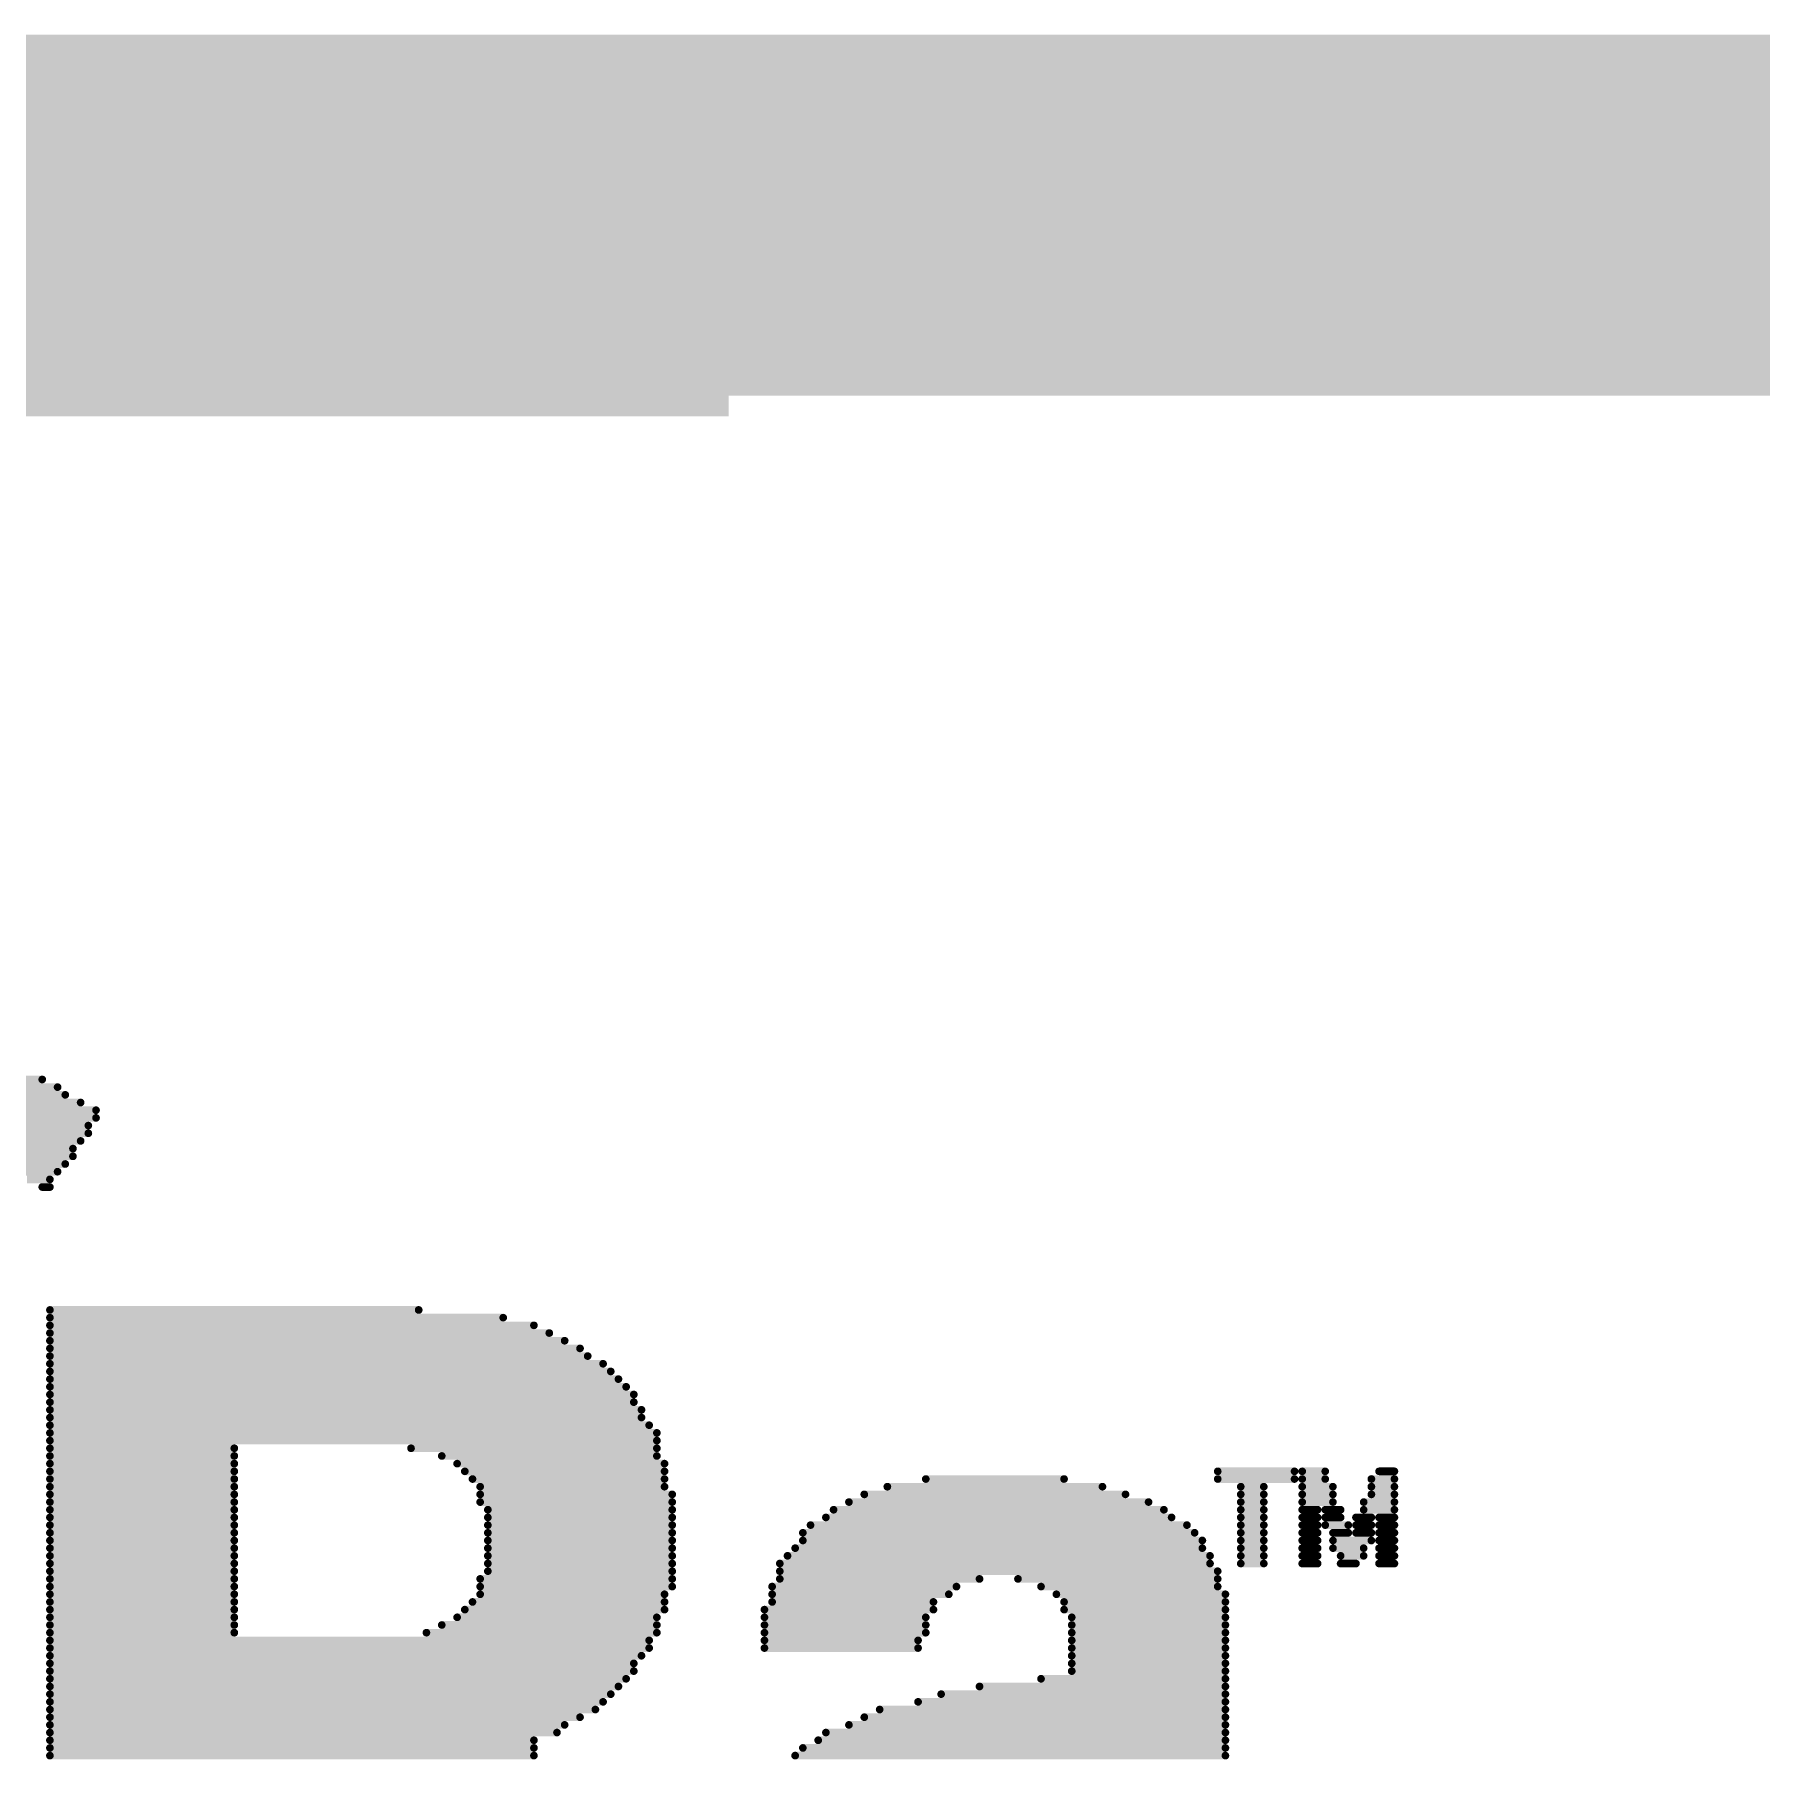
# Model space of a CAD drawing. Header units: inches. Extents: x -103 to 137, y -40 to 49.
# Drawn here: x -33.4 to -27.69, y -15.04 to -9.34 of the extents above; entities that cross this region are included whole.
import ezdxf

# ---------------------------------------------------------------- set-up
doc = ezdxf.new("R2010")
doc.units = ezdxf.units.IN
doc.header["$MEASUREMENT"] = 0
for name, color, linetype in [('TopOverlay', 2, 'Continuous'), ('TopPaste', 8, 'Continuous'), ('TopSolder', 216, 'Continuous')]:
    doc.layers.add(name, color=color, linetype=linetype)

# ---------------------------------------------------------------- blocks, each defined once
blk = doc.blocks.new('HP5210_6')
at = {"layer": 'TopPaste'}
blk.add_solid([(-0.10236, -0.01969), (0.10236, -0.01969), (-0.10236, 0.01969), (0.10236, 0.01969)], dxfattribs=at)
at = {"layer": 'TopSolder'}
blk.add_solid([(-0.10636, -0.02369), (0.10636, -0.02369), (-0.10636, 0.02369), (0.10636, 0.02369)], dxfattribs=at)

msp = doc.modelspace()

# ---------------------------------------------------------------- linework, layer by layer
at = {"layer": 'TopOverlay', "const_width": 0.0254}
for points in [[(-34.313, -12.7962), (-33.3732, -12.7962)], [(-34.186, -12.8216), (-33.3224, -12.8216)], [(-34.059, -12.847), (-33.297, -12.847)], [(-33.9828, -12.8724), (-33.2462, -12.8724)], [(-33.9066, -12.8978), (-33.1954, -12.8978)], [(-33.8304, -12.9232), (-33.1954, -12.9232)], [(-33.7542, -12.9486), (-33.2208, -12.9486)], [(-33.7034, -12.974), (-33.2208, -12.974)], [(-33.6526, -12.9994), (-33.2462, -12.9994)], [(-33.6018, -13.0248), (-33.2716, -13.0248)], [(-33.551, -13.0502), (-33.2716, -13.0502)], [(-33.5002, -13.0756), (-33.297, -13.0756)], [(-33.4494, -13.101), (-33.3224, -13.101)], [(-33.424, -13.1264), (-33.3478, -13.1264)], [(-33.3732, -13.1518), (-33.3478, -13.1518)], [(-33.3478, -13.5582), (-32.1286, -13.5582)], [(-33.3478, -13.5836), (-31.8492, -13.5836)], [(-33.3478, -13.609), (-31.7476, -13.609)], [(-33.3478, -13.6344), (-31.6968, -13.6344)], [(-33.3478, -13.6598), (-31.646, -13.6598)], [(-33.3478, -13.6852), (-31.5952, -13.6852)], [(-33.3478, -13.7106), (-31.5698, -13.7106)], [(-33.3478, -13.736), (-31.519, -13.736)], [(-33.3478, -13.7614), (-31.4936, -13.7614)], [(-33.3478, -13.7868), (-31.4682, -13.7868)], [(-33.3478, -13.8122), (-31.4428, -13.8122)], [(-33.3478, -13.8376), (-31.4174, -13.8376)], [(-33.3478, -13.863), (-31.4174, -13.863)], [(-33.3478, -13.8884), (-31.392, -13.8884)], [(-33.3478, -13.9138), (-31.392, -13.9138)], [(-33.3478, -13.9392), (-31.3666, -13.9392)], [(-33.3478, -13.9646), (-31.3412, -13.9646)], [(-33.3478, -13.99), (-31.3412, -13.99)], [(-33.3478, -14.0154), (-32.7382, -14.0154)], [(-33.3478, -14.0408), (-32.7382, -14.0408)], [(-32.154, -14.0154), (-31.3412, -14.0154)], [(-32.0524, -14.0408), (-31.3412, -14.0408)], [(-33.3478, -14.0662), (-32.7382, -14.0662)], [(-33.3478, -14.0916), (-32.7382, -14.0916)], [(-32.0016, -14.0662), (-31.3158, -14.0662)], [(-31.9762, -14.0916), (-31.3158, -14.0916)], [(-29.487, -14.0916), (-29.233, -14.0916)], [(-29.2076, -14.0916), (-29.1314, -14.0916)], [(-28.9536, -14.0916), (-28.9028, -14.0916)], [(-33.3478, -14.117), (-32.7382, -14.117)], [(-33.3478, -14.1424), (-32.7382, -14.1424)], [(-33.3478, -14.1678), (-32.7382, -14.1678)], [(-31.9508, -14.117), (-31.3158, -14.117)], [(-31.9254, -14.1424), (-31.3158, -14.1424)], [(-31.9254, -14.1678), (-31.2904, -14.1678)], [(-30.6554, -14.1678), (-29.7918, -14.1678)], [(-30.5792, -14.1424), (-29.868, -14.1424)], [(-30.4522, -14.117), (-29.995, -14.117)], [(-29.487, -14.117), (-29.233, -14.117)], [(-29.4108, -14.1424), (-29.3346, -14.1424)], [(-29.4108, -14.1678), (-29.3346, -14.1678)], [(-29.2076, -14.117), (-29.1314, -14.117)], [(-29.2076, -14.1424), (-29.106, -14.1424)], [(-29.2076, -14.1678), (-29.106, -14.1678)], [(-28.979, -14.117), (-28.9028, -14.117)], [(-28.979, -14.1424), (-28.9028, -14.1424)], [(-28.979, -14.1678), (-28.9028, -14.1678)], [(-33.3478, -14.1932), (-32.7382, -14.1932)], [(-33.3478, -14.2186), (-32.7382, -14.2186)], [(-31.9254, -14.1932), (-31.2904, -14.1932)], [(-31.9, -14.2186), (-31.2904, -14.2186)], [(-30.757, -14.2186), (-29.6648, -14.2186)], [(-30.7062, -14.1932), (-29.7156, -14.1932)], [(-29.4108, -14.1932), (-29.3346, -14.1932)], [(-29.4108, -14.2186), (-29.3346, -14.2186)], [(-29.2076, -14.1932), (-29.106, -14.1932)], [(-29.2076, -14.2186), (-29.1568, -14.2186)], [(-29.1314, -14.2186), (-29.0806, -14.2186)], [(-29.0044, -14.1932), (-28.9028, -14.1932)], [(-29.0044, -14.2186), (-28.9028, -14.2186)], [(-33.3478, -14.244), (-32.7382, -14.244)], [(-33.3478, -14.2694), (-32.7382, -14.2694)], [(-31.9, -14.244), (-31.2904, -14.244)], [(-31.9, -14.2694), (-31.2904, -14.2694)], [(-30.8332, -14.2694), (-29.5886, -14.2694)], [(-30.7824, -14.244), (-29.6394, -14.244)], [(-29.4108, -14.244), (-29.3346, -14.244)], [(-29.4108, -14.2694), (-29.3346, -14.2694)], [(-29.2076, -14.244), (-29.1568, -14.244)], [(-29.2076, -14.2694), (-29.1568, -14.2694)], [(-29.1314, -14.244), (-29.0806, -14.244)], [(-29.1314, -14.2694), (-29.0552, -14.2694)], [(-29.0298, -14.244), (-28.979, -14.244)], [(-29.0298, -14.2694), (-28.979, -14.2694)], [(-28.9536, -14.244), (-28.9028, -14.244)], [(-28.9536, -14.2694), (-28.9028, -14.2694)], [(-33.3478, -14.2948), (-32.7382, -14.2948)], [(-33.3478, -14.3202), (-32.7382, -14.3202)], [(-31.9, -14.2948), (-31.2904, -14.2948)], [(-31.9, -14.3202), (-31.2904, -14.3202)], [(-30.8586, -14.2948), (-29.5632, -14.2948)], [(-30.8586, -14.3202), (-29.5378, -14.3202)], [(-29.4108, -14.2948), (-29.3346, -14.2948)], [(-29.4108, -14.3202), (-29.3346, -14.3202)], [(-29.2076, -14.2948), (-29.1568, -14.2948)], [(-29.2076, -14.3202), (-29.1568, -14.3202)], [(-29.106, -14.2948), (-29.0552, -14.2948)], [(-29.106, -14.3202), (-28.979, -14.3202)], [(-29.0298, -14.2948), (-28.979, -14.2948)], [(-28.9536, -14.2948), (-28.9028, -14.2948)], [(-28.9536, -14.3202), (-28.9028, -14.3202)], [(-33.3478, -14.3456), (-32.7382, -14.3456)], [(-33.3478, -14.371), (-32.7382, -14.371)], [(-33.3478, -14.3964), (-32.7382, -14.3964)], [(-31.9, -14.3456), (-31.2904, -14.3456)], [(-31.9, -14.371), (-31.2904, -14.371)], [(-31.9, -14.3964), (-31.2904, -14.3964)], [(-30.9348, -14.3964), (-29.5124, -14.3964)], [(-30.9094, -14.371), (-29.5124, -14.371)], [(-30.884, -14.3456), (-29.5378, -14.3456)], [(-29.4108, -14.3456), (-29.3346, -14.3456)], [(-29.4108, -14.371), (-29.3346, -14.371)], [(-29.4108, -14.3964), (-29.3346, -14.3964)], [(-29.2076, -14.3456), (-29.1568, -14.3456)], [(-29.2076, -14.371), (-29.1568, -14.371)], [(-29.2076, -14.3964), (-29.1568, -14.3964)], [(-29.106, -14.3456), (-29.0044, -14.3456)], [(-29.0806, -14.371), (-29.0044, -14.371)], [(-29.0806, -14.3964), (-29.0298, -14.3964)], [(-28.9536, -14.3456), (-28.9028, -14.3456)], [(-28.9536, -14.371), (-28.9028, -14.371)], [(-28.9536, -14.3964), (-28.9028, -14.3964)], [(-33.3478, -14.4218), (-32.7382, -14.4218)], [(-33.3478, -14.4472), (-32.7382, -14.4472)], [(-31.9254, -14.4472), (-31.2904, -14.4472)], [(-31.9, -14.4218), (-31.2904, -14.4218)], [(-30.9348, -14.4218), (-29.487, -14.4218)], [(-30.9348, -14.4472), (-30.2744, -14.4472)], [(-30.1474, -14.4472), (-29.487, -14.4472)], [(-33.3478, -14.4726), (-32.7382, -14.4726)], [(-33.3478, -14.498), (-32.7382, -14.498)], [(-31.9254, -14.4726), (-31.2904, -14.4726)], [(-31.9254, -14.498), (-31.3158, -14.498)], [(-30.9602, -14.4726), (-30.3506, -14.4726)], [(-30.9602, -14.498), (-30.376, -14.498)], [(-30.0712, -14.4726), (-29.487, -14.4726)], [(-30.0204, -14.498), (-29.4616, -14.498)], [(-33.3478, -14.5234), (-32.7382, -14.5234)], [(-33.3478, -14.5488), (-32.7382, -14.5488)], [(-31.9762, -14.5488), (-31.3158, -14.5488)], [(-31.9508, -14.5234), (-31.3158, -14.5234)], [(-30.9856, -14.5488), (-30.4268, -14.5488)], [(-30.9602, -14.5234), (-30.4268, -14.5234)], [(-29.995, -14.5234), (-29.4616, -14.5234)], [(-29.995, -14.5488), (-29.4616, -14.5488)], [(-33.3478, -14.5742), (-32.7382, -14.5742)], [(-33.3478, -14.5996), (-32.7382, -14.5996)], [(-33.3478, -14.625), (-32.7382, -14.625)], [(-32.1032, -14.625), (-31.3412, -14.625)], [(-32.0524, -14.5996), (-31.3412, -14.5996)], [(-32.0016, -14.5742), (-31.3412, -14.5742)], [(-30.9856, -14.5742), (-30.4522, -14.5742)], [(-30.9856, -14.5996), (-30.4522, -14.5996)], [(-30.9856, -14.625), (-30.4522, -14.625)], [(-29.9696, -14.5742), (-29.4616, -14.5742)], [(-29.9696, -14.5996), (-29.4616, -14.5996)], [(-29.9696, -14.625), (-29.4616, -14.625)], [(-33.3478, -14.6504), (-31.3666, -14.6504)], [(-33.3478, -14.6758), (-31.3666, -14.6758)], [(-30.9856, -14.6504), (-30.4776, -14.6504)], [(-30.9856, -14.6758), (-30.4776, -14.6758)], [(-29.9696, -14.6504), (-29.4616, -14.6504)], [(-29.9696, -14.6758), (-29.4616, -14.6758)], [(-33.3478, -14.7012), (-31.392, -14.7012)], [(-33.3478, -14.7266), (-31.4174, -14.7266)], [(-29.9696, -14.7012), (-29.4616, -14.7012)], [(-29.9696, -14.7266), (-29.4616, -14.7266)], [(-33.3478, -14.752), (-31.4174, -14.752)], [(-33.3478, -14.7774), (-31.4428, -14.7774)], [(-30.0712, -14.7774), (-29.4616, -14.7774)], [(-29.9696, -14.752), (-29.4616, -14.752)], [(-33.3478, -14.8028), (-31.4682, -14.8028)], [(-33.3478, -14.8282), (-31.4936, -14.8282)], [(-33.3478, -14.8536), (-31.519, -14.8536)], [(-30.4776, -14.8536), (-29.4616, -14.8536)], [(-30.4014, -14.8282), (-29.4616, -14.8282)], [(-30.2744, -14.8028), (-29.4616, -14.8028)], [(-33.3478, -14.879), (-31.5444, -14.879)], [(-33.3478, -14.9044), (-31.5952, -14.9044)], [(-30.6554, -14.9044), (-29.4616, -14.9044)], [(-30.6046, -14.879), (-29.4616, -14.879)], [(-33.3478, -14.9298), (-31.646, -14.9298)], [(-33.3478, -14.9552), (-31.6714, -14.9552)], [(-30.7824, -14.9552), (-29.4616, -14.9552)], [(-30.7062, -14.9298), (-29.4616, -14.9298)], [(-33.3478, -14.9806), (-31.7476, -14.9806)], [(-33.3478, -15.006), (-31.7476, -15.006)], [(-30.8586, -15.006), (-29.4616, -15.006)], [(-30.8078, -14.9806), (-29.4616, -14.9806)], [(-33.3478, -15.0314), (-31.7476, -15.0314)], [(-30.884, -15.0314), (-29.4616, -15.0314)]]:
    msp.add_lwpolyline(points, dxfattribs=at)
at = {"layer": 'TopOverlay', "const_width": 0.0127}
for points in [[(-33.3795, -12.7962, 1), (-33.3668, -12.7962, 1)], [(-33.3287, -12.8216, 1), (-33.316, -12.8216, 1)], [(-33.3033, -12.847, 1), (-33.2906, -12.847, 1)], [(-33.2525, -12.8724, 1), (-33.2398, -12.8724, 1)], [(-33.2017, -12.8978, 1), (-33.189, -12.8978, 1)], [(-33.2271, -12.9486, 1), (-33.2144, -12.9486, 1)], [(-33.2017, -12.9232, 1), (-33.189, -12.9232, 1)], [(-33.2779, -13.0248, 1), (-33.2652, -13.0248, 1)], [(-33.2525, -12.9994, 1), (-33.2398, -12.9994, 1)], [(-33.2271, -12.974, 1), (-33.2144, -12.974, 1)], [(-33.3033, -13.0756, 1), (-33.2906, -13.0756, 1)], [(-33.2779, -13.0502, 1), (-33.2652, -13.0502, 1)], [(-33.3541, -13.1264, 1), (-33.3414, -13.1264, 1)], [(-33.3287, -13.101, 1), (-33.316, -13.101, 1)], [(-33.3795, -13.1518, 1), (-33.3668, -13.1518, 1)], [(-33.3541, -13.1518, 1), (-33.3414, -13.1518, 1)], [(-33.3541, -13.5582, 1), (-33.3414, -13.5582, 1)], [(-33.3541, -13.5836, 1), (-33.3414, -13.5836, 1)], [(-32.135, -13.5582, 1), (-32.1222, -13.5582, 1)], [(-31.8555, -13.5836, 1), (-31.8428, -13.5836, 1)], [(-33.3541, -13.609, 1), (-33.3414, -13.609, 1)], [(-33.3541, -13.6344, 1), (-33.3414, -13.6344, 1)], [(-31.7539, -13.609, 1), (-31.7412, -13.609, 1)], [(-31.7031, -13.6344, 1), (-31.6904, -13.6344, 1)], [(-33.3541, -13.6598, 1), (-33.3414, -13.6598, 1)], [(-33.3541, -13.6852, 1), (-33.3414, -13.6852, 1)], [(-33.3541, -13.7106, 1), (-33.3414, -13.7106, 1)], [(-31.6523, -13.6598, 1), (-31.6396, -13.6598, 1)], [(-31.6015, -13.6852, 1), (-31.5888, -13.6852, 1)], [(-31.5761, -13.7106, 1), (-31.5634, -13.7106, 1)], [(-33.3541, -13.736, 1), (-33.3414, -13.736, 1)], [(-33.3541, -13.7614, 1), (-33.3414, -13.7614, 1)], [(-31.5253, -13.736, 1), (-31.5126, -13.736, 1)], [(-31.4999, -13.7614, 1), (-31.4872, -13.7614, 1)], [(-33.3541, -13.7868, 1), (-33.3414, -13.7868, 1)], [(-33.3541, -13.8122, 1), (-33.3414, -13.8122, 1)], [(-31.4745, -13.7868, 1), (-31.4618, -13.7868, 1)], [(-31.4491, -13.8122, 1), (-31.4364, -13.8122, 1)], [(-33.3541, -13.8376, 1), (-33.3414, -13.8376, 1)], [(-33.3541, -13.863, 1), (-33.3414, -13.863, 1)], [(-31.4237, -13.8376, 1), (-31.411, -13.8376, 1)], [(-31.4237, -13.863, 1), (-31.411, -13.863, 1)], [(-33.3541, -13.8884, 1), (-33.3414, -13.8884, 1)], [(-33.3541, -13.9138, 1), (-33.3414, -13.9138, 1)], [(-33.3541, -13.9392, 1), (-33.3414, -13.9392, 1)], [(-31.3983, -13.8884, 1), (-31.3856, -13.8884, 1)], [(-31.3983, -13.9138, 1), (-31.3856, -13.9138, 1)], [(-31.3729, -13.9392, 1), (-31.3602, -13.9392, 1)], [(-33.3541, -13.9646, 1), (-33.3414, -13.9646, 1)], [(-33.3541, -13.99, 1), (-33.3414, -13.99, 1)], [(-31.3475, -13.9646, 1), (-31.3348, -13.9646, 1)], [(-31.3475, -13.99, 1), (-31.3348, -13.99, 1)], [(-33.3541, -14.0154, 1), (-33.3414, -14.0154, 1)], [(-33.3541, -14.0408, 1), (-33.3414, -14.0408, 1)], [(-32.7445, -14.0154, 1), (-32.7318, -14.0154, 1)], [(-32.7445, -14.0408, 1), (-32.7318, -14.0408, 1)], [(-32.1603, -14.0154, 1), (-32.1476, -14.0154, 1)], [(-32.0587, -14.0408, 1), (-32.046, -14.0408, 1)], [(-31.3475, -14.0154, 1), (-31.3348, -14.0154, 1)], [(-31.3475, -14.0408, 1), (-31.3348, -14.0408, 1)], [(-33.3541, -14.0662, 1), (-33.3414, -14.0662, 1)], [(-33.3541, -14.0916, 1), (-33.3414, -14.0916, 1)], [(-32.7445, -14.0662, 1), (-32.7318, -14.0662, 1)], [(-32.7445, -14.0916, 1), (-32.7318, -14.0916, 1)], [(-32.0079, -14.0662, 1), (-31.9952, -14.0662, 1)], [(-31.9825, -14.0916, 1), (-31.9698, -14.0916, 1)], [(-31.3221, -14.0662, 1), (-31.3094, -14.0662, 1)], [(-31.3221, -14.0916, 1), (-31.3094, -14.0916, 1)], [(-29.4933, -14.0916, 1), (-29.4807, -14.0916, 1)], [(-29.2393, -14.0916, 1), (-29.2266, -14.0916, 1)], [(-29.214, -14.0916, 1), (-29.2013, -14.0916, 1)], [(-29.1377, -14.0916, 1), (-29.1251, -14.0916, 1)], [(-28.9599, -14.0916, 1), (-28.9473, -14.0916, 1)], [(-28.9092, -14.0916, 1), (-28.8965, -14.0916, 1)], [(-33.3541, -14.117, 1), (-33.3414, -14.117, 1)], [(-33.3541, -14.1424, 1), (-33.3414, -14.1424, 1)], [(-33.3541, -14.1678, 1), (-33.3414, -14.1678, 1)], [(-32.7445, -14.117, 1), (-32.7318, -14.117, 1)], [(-32.7445, -14.1424, 1), (-32.7318, -14.1424, 1)], [(-32.7445, -14.1678, 1), (-32.7318, -14.1678, 1)], [(-31.9571, -14.117, 1), (-31.9444, -14.117, 1)], [(-31.9317, -14.1424, 1), (-31.919, -14.1424, 1)], [(-31.9317, -14.1678, 1), (-31.919, -14.1678, 1)], [(-31.3221, -14.117, 1), (-31.3094, -14.117, 1)], [(-31.3221, -14.1424, 1), (-31.3094, -14.1424, 1)], [(-31.2967, -14.1678, 1), (-31.284, -14.1678, 1)], [(-30.6618, -14.1678, 1), (-30.649, -14.1678, 1)], [(-30.5856, -14.1424, 1), (-30.5728, -14.1424, 1)], [(-30.4585, -14.117, 1), (-30.4458, -14.117, 1)], [(-30.0013, -14.117, 1), (-29.9886, -14.117, 1)], [(-29.8743, -14.1424, 1), (-29.8617, -14.1424, 1)], [(-29.7981, -14.1678, 1), (-29.7855, -14.1678, 1)], [(-29.4933, -14.117, 1), (-29.4807, -14.117, 1)], [(-29.4171, -14.1424, 1), (-29.4045, -14.1424, 1)], [(-29.4171, -14.1678, 1), (-29.4045, -14.1678, 1)], [(-29.3409, -14.1424, 1), (-29.3283, -14.1424, 1)], [(-29.3409, -14.1678, 1), (-29.3283, -14.1678, 1)], [(-29.2393, -14.117, 1), (-29.2266, -14.117, 1)], [(-29.214, -14.117, 1), (-29.2013, -14.117, 1)], [(-29.214, -14.1424, 1), (-29.2013, -14.1424, 1)], [(-29.214, -14.1678, 1), (-29.2013, -14.1678, 1)], [(-29.1377, -14.117, 1), (-29.1251, -14.117, 1)], [(-29.1123, -14.1424, 1), (-29.0997, -14.1424, 1)], [(-29.1123, -14.1678, 1), (-29.0997, -14.1678, 1)], [(-28.9854, -14.117, 1), (-28.9726, -14.117, 1)], [(-28.9854, -14.1424, 1), (-28.9726, -14.1424, 1)], [(-28.9854, -14.1678, 1), (-28.9726, -14.1678, 1)], [(-28.9092, -14.117, 1), (-28.8965, -14.117, 1)], [(-28.9092, -14.1424, 1), (-28.8965, -14.1424, 1)], [(-28.9092, -14.1678, 1), (-28.8965, -14.1678, 1)], [(-33.3541, -14.1932, 1), (-33.3414, -14.1932, 1)], [(-33.3541, -14.2186, 1), (-33.3414, -14.2186, 1)], [(-32.7445, -14.1932, 1), (-32.7318, -14.1932, 1)], [(-32.7445, -14.2186, 1), (-32.7318, -14.2186, 1)], [(-31.9317, -14.1932, 1), (-31.919, -14.1932, 1)], [(-31.9063, -14.2186, 1), (-31.8936, -14.2186, 1)], [(-31.2967, -14.1932, 1), (-31.284, -14.1932, 1)], [(-31.2967, -14.2186, 1), (-31.284, -14.2186, 1)], [(-30.7633, -14.2186, 1), (-30.7506, -14.2186, 1)], [(-30.7125, -14.1932, 1), (-30.6999, -14.1932, 1)], [(-29.7219, -14.1932, 1), (-29.7093, -14.1932, 1)], [(-29.6712, -14.2186, 1), (-29.6584, -14.2186, 1)], [(-29.4171, -14.1932, 1), (-29.4045, -14.1932, 1)], [(-29.4171, -14.2186, 1), (-29.4045, -14.2186, 1)], [(-29.3409, -14.1932, 1), (-29.3283, -14.1932, 1)], [(-29.3409, -14.2186, 1), (-29.3283, -14.2186, 1)], [(-29.214, -14.1932, 1), (-29.2013, -14.1932, 1)], [(-29.214, -14.2186, 1), (-29.2013, -14.2186, 1)], [(-29.1632, -14.2186, 1), (-29.1504, -14.2186, 1)], [(-29.1377, -14.2186, 1), (-29.1251, -14.2186, 1)], [(-29.1123, -14.1932, 1), (-29.0997, -14.1932, 1)], [(-29.087, -14.2186, 1), (-29.0742, -14.2186, 1)], [(-29.0107, -14.1932, 1), (-28.9981, -14.1932, 1)], [(-29.0107, -14.2186, 1), (-28.9981, -14.2186, 1)], [(-28.9092, -14.1932, 1), (-28.8965, -14.1932, 1)], [(-28.9092, -14.2186, 1), (-28.8965, -14.2186, 1)], [(-33.3541, -14.244, 1), (-33.3414, -14.244, 1)], [(-33.3541, -14.2694, 1), (-33.3414, -14.2694, 1)], [(-32.7445, -14.244, 1), (-32.7318, -14.244, 1)], [(-32.7445, -14.2694, 1), (-32.7318, -14.2694, 1)], [(-31.9063, -14.244, 1), (-31.8936, -14.244, 1)], [(-31.9063, -14.2694, 1), (-31.8936, -14.2694, 1)], [(-31.2967, -14.244, 1), (-31.284, -14.244, 1)], [(-31.2967, -14.2694, 1), (-31.284, -14.2694, 1)], [(-30.8395, -14.2694, 1), (-30.8268, -14.2694, 1)], [(-30.7887, -14.244, 1), (-30.7761, -14.244, 1)], [(-29.6457, -14.244, 1), (-29.6331, -14.244, 1)], [(-29.595, -14.2694, 1), (-29.5822, -14.2694, 1)], [(-29.4171, -14.244, 1), (-29.4045, -14.244, 1)], [(-29.4171, -14.2694, 1), (-29.4045, -14.2694, 1)], [(-29.3409, -14.244, 1), (-29.3283, -14.244, 1)], [(-29.3409, -14.2694, 1), (-29.3283, -14.2694, 1)], [(-29.214, -14.244, 1), (-29.2013, -14.244, 1)], [(-29.214, -14.2694, 1), (-29.2013, -14.2694, 1)], [(-29.1632, -14.244, 1), (-29.1504, -14.244, 1)], [(-29.1632, -14.2694, 1), (-29.1504, -14.2694, 1)], [(-29.1377, -14.244, 1), (-29.1251, -14.244, 1)], [(-29.1377, -14.2694, 1), (-29.1251, -14.2694, 1)], [(-29.087, -14.244, 1), (-29.0742, -14.244, 1)], [(-29.0616, -14.2694, 1), (-29.0488, -14.2694, 1)], [(-29.0362, -14.244, 1), (-29.0235, -14.244, 1)], [(-29.0362, -14.2694, 1), (-29.0235, -14.2694, 1)], [(-28.9854, -14.244, 1), (-28.9726, -14.244, 1)], [(-28.9854, -14.2694, 1), (-28.9726, -14.2694, 1)], [(-28.9599, -14.244, 1), (-28.9473, -14.244, 1)], [(-28.9599, -14.2694, 1), (-28.9473, -14.2694, 1)], [(-28.9092, -14.244, 1), (-28.8965, -14.244, 1)], [(-28.9092, -14.2694, 1), (-28.8965, -14.2694, 1)], [(-33.3541, -14.2948, 1), (-33.3414, -14.2948, 1)], [(-33.3541, -14.3202, 1), (-33.3414, -14.3202, 1)], [(-32.7445, -14.2948, 1), (-32.7318, -14.2948, 1)], [(-32.7445, -14.3202, 1), (-32.7318, -14.3202, 1)], [(-31.9063, -14.2948, 1), (-31.8936, -14.2948, 1)], [(-31.9063, -14.3202, 1), (-31.8936, -14.3202, 1)], [(-31.2967, -14.2948, 1), (-31.284, -14.2948, 1)], [(-31.2967, -14.3202, 1), (-31.284, -14.3202, 1)], [(-30.8649, -14.2948, 1), (-30.8523, -14.2948, 1)], [(-30.8649, -14.3202, 1), (-30.8523, -14.3202, 1)], [(-29.5695, -14.2948, 1), (-29.5569, -14.2948, 1)], [(-29.5441, -14.3202, 1), (-29.5314, -14.3202, 1)], [(-29.4171, -14.2948, 1), (-29.4045, -14.2948, 1)], [(-29.4171, -14.3202, 1), (-29.4045, -14.3202, 1)], [(-29.3409, -14.2948, 1), (-29.3283, -14.2948, 1)], [(-29.3409, -14.3202, 1), (-29.3283, -14.3202, 1)], [(-29.214, -14.2948, 1), (-29.2013, -14.2948, 1)], [(-29.214, -14.3202, 1), (-29.2013, -14.3202, 1)], [(-29.1632, -14.2948, 1), (-29.1504, -14.2948, 1)], [(-29.1632, -14.3202, 1), (-29.1504, -14.3202, 1)], [(-29.1123, -14.2948, 1), (-29.0997, -14.2948, 1)], [(-29.1123, -14.3202, 1), (-29.0997, -14.3202, 1)], [(-29.0616, -14.2948, 1), (-29.0488, -14.2948, 1)], [(-29.0362, -14.2948, 1), (-29.0235, -14.2948, 1)], [(-28.9854, -14.2948, 1), (-28.9726, -14.2948, 1)], [(-28.9854, -14.3202, 1), (-28.9726, -14.3202, 1)], [(-28.9599, -14.2948, 1), (-28.9473, -14.2948, 1)], [(-28.9599, -14.3202, 1), (-28.9473, -14.3202, 1)], [(-28.9092, -14.2948, 1), (-28.8965, -14.2948, 1)], [(-28.9092, -14.3202, 1), (-28.8965, -14.3202, 1)], [(-33.3541, -14.3456, 1), (-33.3414, -14.3456, 1)], [(-33.3541, -14.371, 1), (-33.3414, -14.371, 1)], [(-33.3541, -14.3964, 1), (-33.3414, -14.3964, 1)], [(-32.7445, -14.3456, 1), (-32.7318, -14.3456, 1)], [(-32.7445, -14.371, 1), (-32.7318, -14.371, 1)], [(-32.7445, -14.3964, 1), (-32.7318, -14.3964, 1)], [(-31.9063, -14.3456, 1), (-31.8936, -14.3456, 1)], [(-31.9063, -14.371, 1), (-31.8936, -14.371, 1)], [(-31.9063, -14.3964, 1), (-31.8936, -14.3964, 1)], [(-31.2967, -14.3456, 1), (-31.284, -14.3456, 1)], [(-31.2967, -14.371, 1), (-31.284, -14.371, 1)], [(-31.2967, -14.3964, 1), (-31.284, -14.3964, 1)], [(-30.9411, -14.3964, 1), (-30.9284, -14.3964, 1)], [(-30.9157, -14.371, 1), (-30.903, -14.371, 1)], [(-30.8904, -14.3456, 1), (-30.8776, -14.3456, 1)], [(-29.5441, -14.3456, 1), (-29.5314, -14.3456, 1)], [(-29.5188, -14.371, 1), (-29.506, -14.371, 1)], [(-29.5188, -14.3964, 1), (-29.506, -14.3964, 1)], [(-29.4171, -14.3456, 1), (-29.4045, -14.3456, 1)], [(-29.4171, -14.371, 1), (-29.4045, -14.371, 1)], [(-29.4171, -14.3964, 1), (-29.4045, -14.3964, 1)], [(-29.3409, -14.3456, 1), (-29.3283, -14.3456, 1)], [(-29.3409, -14.371, 1), (-29.3283, -14.371, 1)], [(-29.3409, -14.3964, 1), (-29.3283, -14.3964, 1)], [(-29.214, -14.3456, 1), (-29.2013, -14.3456, 1)], [(-29.214, -14.371, 1), (-29.2013, -14.371, 1)], [(-29.214, -14.3964, 1), (-29.2013, -14.3964, 1)], [(-29.1632, -14.3456, 1), (-29.1504, -14.3456, 1)], [(-29.1632, -14.371, 1), (-29.1504, -14.371, 1)], [(-29.1632, -14.3964, 1), (-29.1504, -14.3964, 1)], [(-29.1123, -14.3456, 1), (-29.0997, -14.3456, 1)], [(-29.087, -14.371, 1), (-29.0742, -14.371, 1)], [(-29.087, -14.3964, 1), (-29.0742, -14.3964, 1)], [(-29.0362, -14.3964, 1), (-29.0235, -14.3964, 1)], [(-29.0107, -14.3456, 1), (-28.9981, -14.3456, 1)], [(-29.0107, -14.371, 1), (-28.9981, -14.371, 1)], [(-28.9599, -14.3456, 1), (-28.9473, -14.3456, 1)], [(-28.9599, -14.371, 1), (-28.9473, -14.371, 1)], [(-28.9599, -14.3964, 1), (-28.9473, -14.3964, 1)], [(-28.9092, -14.3456, 1), (-28.8965, -14.3456, 1)], [(-28.9092, -14.371, 1), (-28.8965, -14.371, 1)], [(-28.9092, -14.3964, 1), (-28.8965, -14.3964, 1)], [(-33.3541, -14.4218, 1), (-33.3414, -14.4218, 1)], [(-33.3541, -14.4472, 1), (-33.3414, -14.4472, 1)], [(-32.7445, -14.4218, 1), (-32.7318, -14.4218, 1)], [(-32.7445, -14.4472, 1), (-32.7318, -14.4472, 1)], [(-31.9317, -14.4472, 1), (-31.919, -14.4472, 1)], [(-31.9063, -14.4218, 1), (-31.8936, -14.4218, 1)], [(-31.2967, -14.4218, 1), (-31.284, -14.4218, 1)], [(-31.2967, -14.4472, 1), (-31.284, -14.4472, 1)], [(-30.9411, -14.4218, 1), (-30.9284, -14.4218, 1)], [(-30.9411, -14.4472, 1), (-30.9284, -14.4472, 1)], [(-30.2808, -14.4472, 1), (-30.268, -14.4472, 1)], [(-30.1537, -14.4472, 1), (-30.141, -14.4472, 1)], [(-29.4933, -14.4218, 1), (-29.4807, -14.4218, 1)], [(-29.4933, -14.4472, 1), (-29.4807, -14.4472, 1)], [(-33.3541, -14.4726, 1), (-33.3414, -14.4726, 1)], [(-33.3541, -14.498, 1), (-33.3414, -14.498, 1)], [(-32.7445, -14.4726, 1), (-32.7318, -14.4726, 1)], [(-32.7445, -14.498, 1), (-32.7318, -14.498, 1)], [(-31.9317, -14.4726, 1), (-31.919, -14.4726, 1)], [(-31.9317, -14.498, 1), (-31.919, -14.498, 1)], [(-31.3221, -14.498, 1), (-31.3094, -14.498, 1)], [(-31.2967, -14.4726, 1), (-31.284, -14.4726, 1)], [(-30.9666, -14.4726, 1), (-30.9538, -14.4726, 1)], [(-30.9666, -14.498, 1), (-30.9538, -14.498, 1)], [(-30.3823, -14.498, 1), (-30.3696, -14.498, 1)], [(-30.357, -14.4726, 1), (-30.3442, -14.4726, 1)], [(-30.0775, -14.4726, 1), (-30.0648, -14.4726, 1)], [(-30.0267, -14.498, 1), (-30.0141, -14.498, 1)], [(-29.4933, -14.4726, 1), (-29.4807, -14.4726, 1)], [(-29.4679, -14.498, 1), (-29.4552, -14.498, 1)], [(-33.3541, -14.5234, 1), (-33.3414, -14.5234, 1)], [(-33.3541, -14.5488, 1), (-33.3414, -14.5488, 1)], [(-32.7445, -14.5234, 1), (-32.7318, -14.5234, 1)], [(-32.7445, -14.5488, 1), (-32.7318, -14.5488, 1)], [(-31.9825, -14.5488, 1), (-31.9698, -14.5488, 1)], [(-31.9571, -14.5234, 1), (-31.9444, -14.5234, 1)], [(-31.3221, -14.5234, 1), (-31.3094, -14.5234, 1)], [(-31.3221, -14.5488, 1), (-31.3094, -14.5488, 1)], [(-30.9919, -14.5488, 1), (-30.9792, -14.5488, 1)], [(-30.9666, -14.5234, 1), (-30.9538, -14.5234, 1)], [(-30.4332, -14.5234, 1), (-30.4204, -14.5234, 1)], [(-30.4332, -14.5488, 1), (-30.4204, -14.5488, 1)], [(-30.0013, -14.5234, 1), (-29.9886, -14.5234, 1)], [(-30.0013, -14.5488, 1), (-29.9886, -14.5488, 1)], [(-29.4679, -14.5234, 1), (-29.4552, -14.5234, 1)], [(-29.4679, -14.5488, 1), (-29.4552, -14.5488, 1)], [(-33.3541, -14.5742, 1), (-33.3414, -14.5742, 1)], [(-33.3541, -14.5996, 1), (-33.3414, -14.5996, 1)], [(-33.3541, -14.625, 1), (-33.3414, -14.625, 1)], [(-32.7445, -14.5742, 1), (-32.7318, -14.5742, 1)], [(-32.7445, -14.5996, 1), (-32.7318, -14.5996, 1)], [(-32.7445, -14.625, 1), (-32.7318, -14.625, 1)], [(-32.1095, -14.625, 1), (-32.0968, -14.625, 1)], [(-32.0587, -14.5996, 1), (-32.046, -14.5996, 1)], [(-32.0079, -14.5742, 1), (-31.9952, -14.5742, 1)], [(-31.3475, -14.5742, 1), (-31.3348, -14.5742, 1)], [(-31.3475, -14.5996, 1), (-31.3348, -14.5996, 1)], [(-31.3475, -14.625, 1), (-31.3348, -14.625, 1)], [(-30.9919, -14.5742, 1), (-30.9792, -14.5742, 1)], [(-30.9919, -14.5996, 1), (-30.9792, -14.5996, 1)], [(-30.9919, -14.625, 1), (-30.9792, -14.625, 1)], [(-30.4585, -14.5742, 1), (-30.4458, -14.5742, 1)], [(-30.4585, -14.5996, 1), (-30.4458, -14.5996, 1)], [(-30.4585, -14.625, 1), (-30.4458, -14.625, 1)], [(-29.976, -14.5742, 1), (-29.9632, -14.5742, 1)], [(-29.976, -14.5996, 1), (-29.9632, -14.5996, 1)], [(-29.976, -14.625, 1), (-29.9632, -14.625, 1)], [(-29.4679, -14.5742, 1), (-29.4552, -14.5742, 1)], [(-29.4679, -14.5996, 1), (-29.4552, -14.5996, 1)], [(-29.4679, -14.625, 1), (-29.4552, -14.625, 1)], [(-33.3541, -14.6504, 1), (-33.3414, -14.6504, 1)], [(-33.3541, -14.6758, 1), (-33.3414, -14.6758, 1)], [(-31.3729, -14.6504, 1), (-31.3602, -14.6504, 1)], [(-31.3729, -14.6758, 1), (-31.3602, -14.6758, 1)], [(-30.9919, -14.6504, 1), (-30.9792, -14.6504, 1)], [(-30.9919, -14.6758, 1), (-30.9792, -14.6758, 1)], [(-30.4839, -14.6504, 1), (-30.4713, -14.6504, 1)], [(-30.4839, -14.6758, 1), (-30.4713, -14.6758, 1)], [(-29.976, -14.6504, 1), (-29.9632, -14.6504, 1)], [(-29.976, -14.6758, 1), (-29.9632, -14.6758, 1)], [(-29.4679, -14.6504, 1), (-29.4552, -14.6504, 1)], [(-29.4679, -14.6758, 1), (-29.4552, -14.6758, 1)], [(-33.3541, -14.7012, 1), (-33.3414, -14.7012, 1)], [(-33.3541, -14.7266, 1), (-33.3414, -14.7266, 1)], [(-31.4237, -14.7266, 1), (-31.411, -14.7266, 1)], [(-31.3983, -14.7012, 1), (-31.3856, -14.7012, 1)], [(-29.976, -14.7012, 1), (-29.9632, -14.7012, 1)], [(-29.976, -14.7266, 1), (-29.9632, -14.7266, 1)], [(-29.4679, -14.7012, 1), (-29.4552, -14.7012, 1)], [(-29.4679, -14.7266, 1), (-29.4552, -14.7266, 1)], [(-33.3541, -14.752, 1), (-33.3414, -14.752, 1)], [(-33.3541, -14.7774, 1), (-33.3414, -14.7774, 1)], [(-31.4491, -14.7774, 1), (-31.4364, -14.7774, 1)], [(-31.4237, -14.752, 1), (-31.411, -14.752, 1)], [(-30.0775, -14.7774, 1), (-30.0648, -14.7774, 1)], [(-29.976, -14.752, 1), (-29.9632, -14.752, 1)], [(-29.4679, -14.752, 1), (-29.4552, -14.752, 1)], [(-29.4679, -14.7774, 1), (-29.4552, -14.7774, 1)], [(-33.3541, -14.8028, 1), (-33.3414, -14.8028, 1)], [(-33.3541, -14.8282, 1), (-33.3414, -14.8282, 1)], [(-33.3541, -14.8536, 1), (-33.3414, -14.8536, 1)], [(-31.5253, -14.8536, 1), (-31.5126, -14.8536, 1)], [(-31.4999, -14.8282, 1), (-31.4872, -14.8282, 1)], [(-31.4745, -14.8028, 1), (-31.4618, -14.8028, 1)], [(-30.4839, -14.8536, 1), (-30.4713, -14.8536, 1)], [(-30.4077, -14.8282, 1), (-30.3951, -14.8282, 1)], [(-30.2808, -14.8028, 1), (-30.268, -14.8028, 1)], [(-29.4679, -14.8028, 1), (-29.4552, -14.8028, 1)], [(-29.4679, -14.8282, 1), (-29.4552, -14.8282, 1)], [(-29.4679, -14.8536, 1), (-29.4552, -14.8536, 1)], [(-33.3541, -14.879, 1), (-33.3414, -14.879, 1)], [(-33.3541, -14.9044, 1), (-33.3414, -14.9044, 1)], [(-31.6015, -14.9044, 1), (-31.5888, -14.9044, 1)], [(-31.5507, -14.879, 1), (-31.538, -14.879, 1)], [(-30.6618, -14.9044, 1), (-30.649, -14.9044, 1)], [(-30.6109, -14.879, 1), (-30.5982, -14.879, 1)], [(-29.4679, -14.879, 1), (-29.4552, -14.879, 1)], [(-29.4679, -14.9044, 1), (-29.4552, -14.9044, 1)], [(-33.3541, -14.9298, 1), (-33.3414, -14.9298, 1)], [(-33.3541, -14.9552, 1), (-33.3414, -14.9552, 1)], [(-31.6777, -14.9552, 1), (-31.665, -14.9552, 1)], [(-31.6523, -14.9298, 1), (-31.6396, -14.9298, 1)], [(-30.7887, -14.9552, 1), (-30.7761, -14.9552, 1)], [(-30.7125, -14.9298, 1), (-30.6999, -14.9298, 1)], [(-29.4679, -14.9298, 1), (-29.4552, -14.9298, 1)], [(-29.4679, -14.9552, 1), (-29.4552, -14.9552, 1)], [(-33.3541, -14.9806, 1), (-33.3414, -14.9806, 1)], [(-33.3541, -15.006, 1), (-33.3414, -15.006, 1)], [(-31.7539, -14.9806, 1), (-31.7412, -14.9806, 1)], [(-31.7539, -15.006, 1), (-31.7412, -15.006, 1)], [(-30.8649, -15.006, 1), (-30.8523, -15.006, 1)], [(-30.8142, -14.9806, 1), (-30.8014, -14.9806, 1)], [(-29.4679, -14.9806, 1), (-29.4552, -14.9806, 1)], [(-29.4679, -15.006, 1), (-29.4552, -15.006, 1)], [(-33.3541, -15.0314, 1), (-33.3414, -15.0314, 1)], [(-31.7539, -15.0314, 1), (-31.7412, -15.0314, 1)], [(-30.8904, -15.0314, 1), (-30.8776, -15.0314, 1)], [(-29.4679, -15.0314, 1), (-29.4552, -15.0314, 1)]]:
    msp.add_lwpolyline(points, format="xyb", close=True, dxfattribs=at)
at = {"layer": 'TopSolder'}
msp.add_solid([(-25.1436, -10.5356), (-25.1436, -9.3418), (-38.885, -10.5356), (-38.885, -9.3418)], dxfattribs=at)

# ---------------------------------------------------------------- block references
at = {"xscale": 25.4, "yscale": 25.4, "zscale": 25.4, "rotation": 180}
msp.add_blockref('HP5210_6', (-33.805, -10.0022), dxfattribs=at)

doc.saveas('drawing.dxf')
